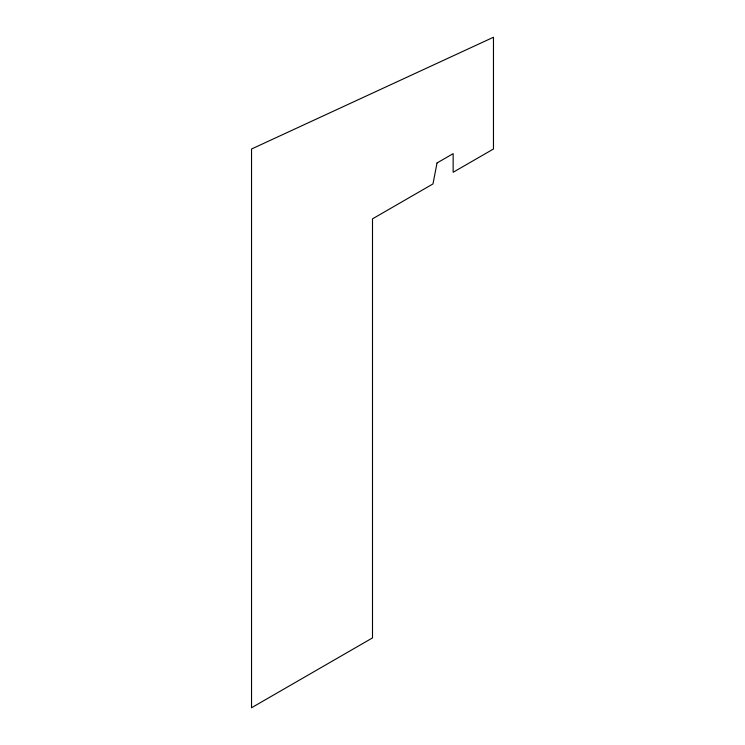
<?xml version="1.0" encoding="UTF-8"?>
<svg xmlns="http://www.w3.org/2000/svg" width="745" height="745" viewBox="0 0 745 745"><rect width="100%" height="100%" fill="white"/><g stroke="black" fill="none" stroke-linecap="round" stroke-linejoin="round"><path stroke-width="1.12" d="M437.017 162.969L432.985 183.922L372.5 218.844L372.5 637.906L251.531 707.75L251.531 149L493.469 37.25L493.469 149L453.146 172.281L453.146 153.656L437.017 162.969"/></g></svg>
